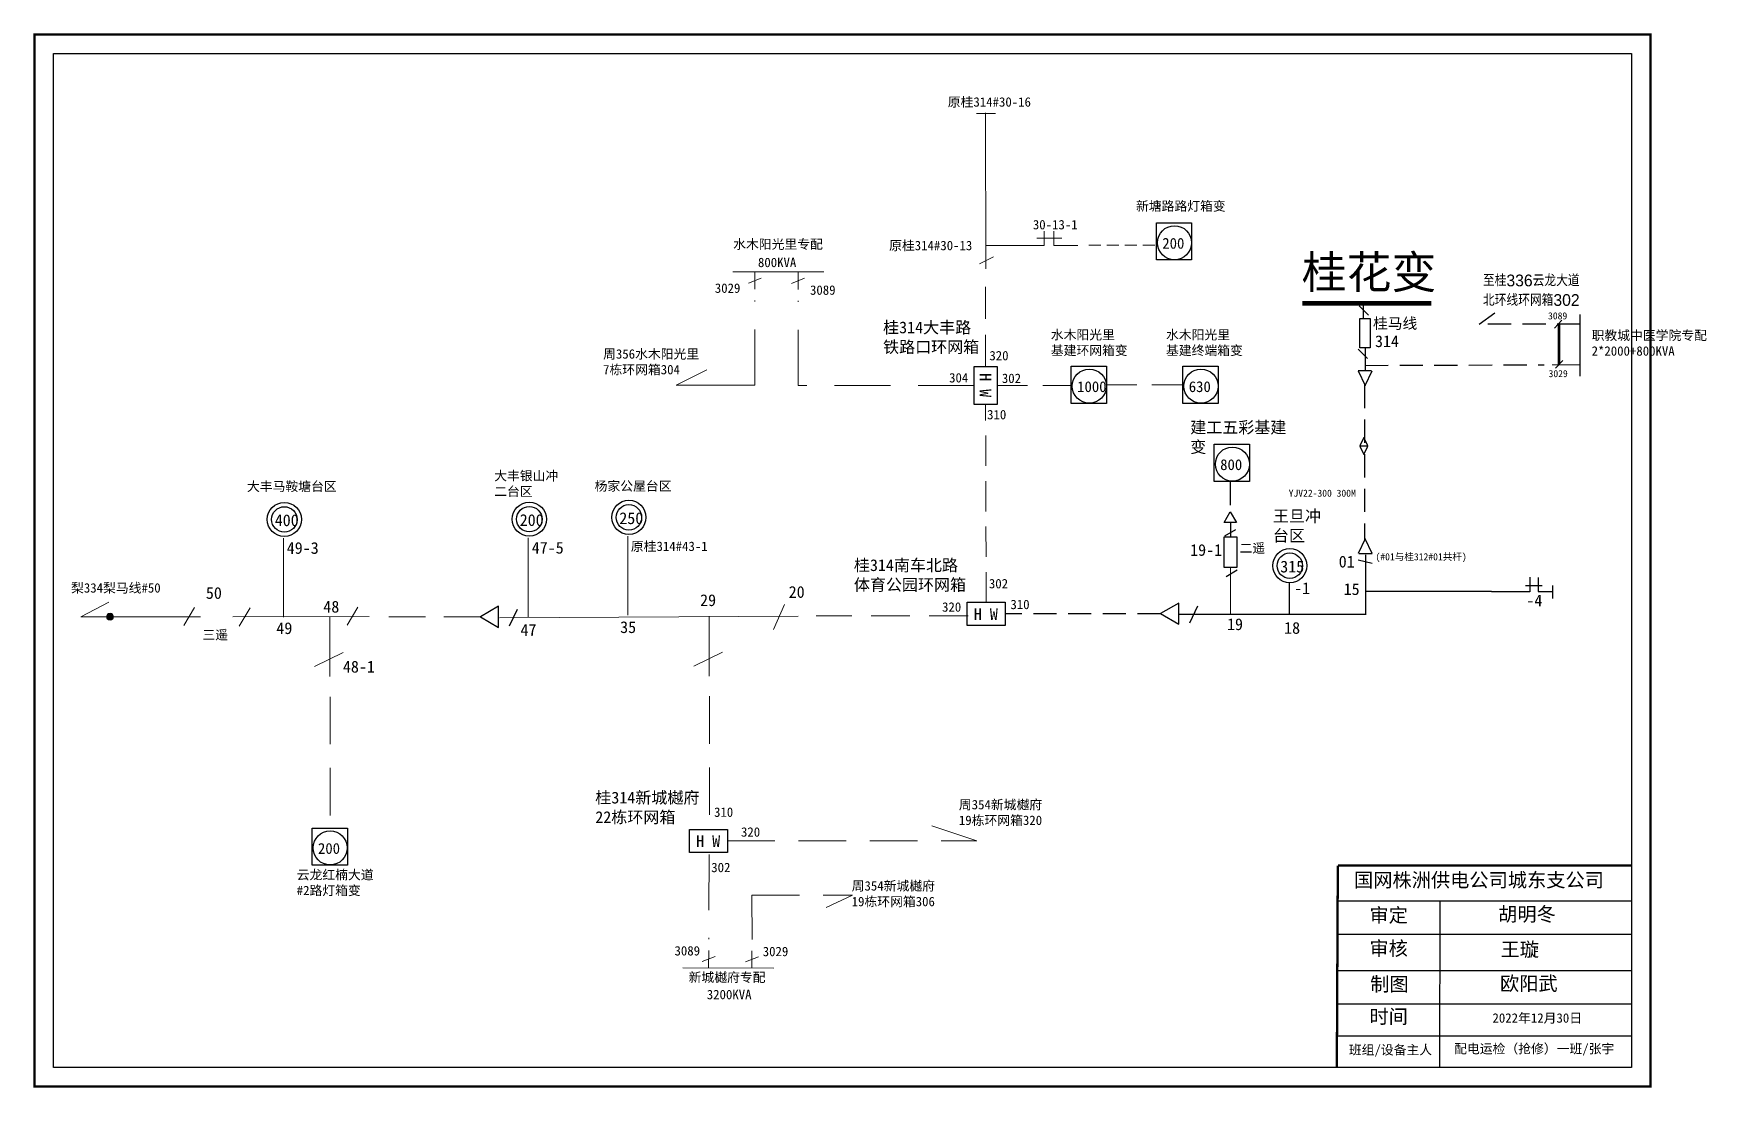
# Model space of a CAD drawing. Extents: x 0 to 356, y 0 to 224.
import ezdxf

# ---------------------------------------------------------------- set-up
doc = ezdxf.new("R2010")
doc.units = 0
doc.header["$LTSCALE"] = 0.774411
doc.linetypes.add('ACAD_ISO02W100', pattern=[15, 12, -3])
doc.linetypes.add('DASHED2', pattern=[9.525, 6.35, -3.175])
doc.layers.get('0').update_dxf_attribs({"linetype": 'CONTINUOUS'})
doc.layers.add('0-RefEdit0', color=7, linetype='CONTINUOUS')
doc.styles.add('hztxt_txtstyle_2.50_0_0', font='', dxfattribs={"height": 2.5, "bigfont": 'hztxt.shx'})
doc.styles.add('SimSun_txtstyle_2.00_0_0', font='', dxfattribs={"height": 2})
doc.styles.add('SimSun_txtstyle_2.30_0_0', font='', dxfattribs={"height": 2.3})
doc.styles.add('SimSun_txtstyle_2.50_0_0', font='', dxfattribs={"height": 2.5})
doc.styles.add('SimSun_txtstyle_200.00_0_0200', font='simsun.ttc', dxfattribs={"height": 200})
doc.styles.add('SimSun_txtstyle_250.00_0_0250', font='simsun.ttc', dxfattribs={"height": 250})
doc.styles.get("Standard").update_dxf_attribs({"font": '', "height": 2.5})
doc.styles.add('字体', font='simkai_0.ttf', dxfattribs={"height": 2.5})
doc.styles.add('宋体_txtstyle_2.00_0_0', font='SIMSUN.TTC', dxfattribs={"height": 2})
doc.styles.add('宋体_txtstyle_3.00_0_0', font='SIMSUN.TTC', dxfattribs={"height": 3})
doc.styles.add('楷体_GB2312_txtstyle_2.50_0_0', font='simkai_0.ttf', dxfattribs={"height": 2.5})
doc.styles.get('hztxt_txtstyle_2.50_0_0').set_extended_font_data('hztxt')
doc.styles.get('SimSun_txtstyle_2.00_0_0').set_extended_font_data('SimSun')
doc.styles.get('SimSun_txtstyle_2.30_0_0').set_extended_font_data('SimSun')
doc.styles.get('SimSun_txtstyle_2.50_0_0').set_extended_font_data('SimSun')
doc.styles.get('Standard').set_extended_font_data('SimSun')

msp = doc.modelspace()

# ---------------------------------------------------------------- hatches: boundary and pattern name
at = {"linetype": 'Continuous', "lineweight": 0, "ltscale": 0.517904, "true_color": 0xffffff}
msp.add_hatch(color=7, dxfattribs=at).paths.add_polyline_path([(15.39, 99.9, -1), (16.9, 99.9, -1)])

# ---------------------------------------------------------------- linework, layer by layer
at = {"color": 7, "linetype": 'Continuous', "lineweight": 0, "ltscale": 1.094237}
for p, q in [((200.55, 207.08), (204.63, 207.08)), ((202.54, 173.96), (202.52, 207.19)), ((215, 178.96), (215, 182.03)), ((217, 178.94), (217, 182.01)), ((202.54, 178.96), (215, 178.96)), ((204.17, 176.56), (201.21, 175.02))]:
    msp.add_line(p, q, dxfattribs=at)
at = {"color": 7, "linetype": 'Continuous', "lineweight": 0, "ltscale": 0.337727}
msp.add_line((213.42, 180.54), (218.72, 180.54), dxfattribs=at)
at = {"color": 7, "linetype": 'Continuous', "lineweight": 0, "ltscale": 0.938131}
msp.add_line((217, 178.94), (222.11, 178.94), dxfattribs=at)
at = {"color": 7, "linetype": 'DASHED2', "lineweight": 0, "ltscale": 0.521184}
msp.add_line((224.46, 179), (238.91, 179), dxfattribs=at)
at = {"color": 7, "linetype": 'Continuous', "lineweight": 0, "ltscale": 1.064128}
for p, q in [((148.69, 173.31), (168.06, 173.31)), ((157.46, 25.07), (138.09, 25.17))]:
    msp.add_line(p, q, dxfattribs=at)
at = {"color": 7, "linetype": 'Continuous', "lineweight": 0, "ltscale": 0.229852}
for p, q in [((154.77, 172.01), (152.01, 170.93)), ((153.41, 169.65), (153.41, 173.3)), ((163.96, 171.96), (161.2, 170.88)), ((162.61, 169.6), (162.61, 173.25)), ((143.57, 28.85), (143.55, 25.21)), ((152.76, 28.76), (152.74, 25.11)), ((142.2, 26.5), (144.97, 27.57)), ((151.39, 26.4), (154.16, 27.47))]:
    msp.add_line(p, q, dxfattribs=at)
at = {"color": 7, "linetype": 'DASHED2', "lineweight": 0, "ltscale": 1.378423}
msp.add_line((202.51, 153.18), (202.51, 171.82), dxfattribs=at)
at = {"color": 7, "linetype": 'DASHED2', "lineweight": 0, "ltscale": 2.41289}
for p, q in [((153.4, 149.2), (153.4, 167.24)), ((162.59, 149.15), (162.59, 167.19)), ((200.04, 149.15), (162.59, 149.15)), ((143.69, 49.3), (143.6, 31.26)), ((152.77, 40.64), (152.79, 31.16))]:
    msp.add_line(p, q, dxfattribs=at)
at = {"linetype": 'Continuous'}
for p, q in [((284.01, 164.1), (282.04, 166.08)), ((283.78, 154.87), (281.8, 156.85)), ((283.27, 157.1), (283.27, 152.45)), ((281.8, 152.28), (283.29, 149.16)), ((284.63, 152.28), (281.8, 152.28)), ((283.29, 149.16), (284.77, 152.28)), ((282.17, 136.25), (283.02, 134.47)), ((283.78, 136.25), (282.17, 136.25)), ((283.05, 138.06), (282.2, 136.28)), ((282.29, 136.28), (283.9, 136.28)), ((283.02, 134.47), (283.86, 136.25)), ((283.9, 136.28), (283.05, 138.06)), ((283.28, 116.5), (281.8, 113.38)), ((284.77, 113.38), (283.28, 116.5)), ((281.8, 112.04), (284.77, 111.3)), ((281.95, 113.38), (284.77, 113.38)), ((283.34, 113.05), (283.34, 100.3)), ((320.13, 105.26), (323.2, 105.26)), ((277.52, 39.4), (339.89, 39.4)), ((299.17, 39.39), (299.12, 3.94)), ((277.52, 32.3), (339.89, 32.3)), ((277.52, 24.55), (339.89, 24.55)), ((277.52, 17.44), (339.89, 17.44)), ((277.47, 10.63), (339.83, 10.63))]:
    msp.add_line(p, q, dxfattribs=at)
at = {"linetype": 'ACAD_ISO02W100'}
msp.add_line((282.93, 163.5), (282.93, 166.59), dxfattribs=at)
at = {"color": 7, "linetype": 'Continuous'}
msp.add_line((307.55, 162.2), (310.89, 164.59), dxfattribs=at)
at = {"color": 7, "linetype": 'Continuous', "lineweight": 0, "ltscale": 0.240676}
msp.add_line((323.12, 153.56), (329.07, 153.56), dxfattribs=at)
at = {"color": 7, "linetype": 'Continuous', "lineweight": 0, "ltscale": 2.534216}
for p, q in [((136.61, 149.2), (143.2, 152.5)), ((153.4, 149.2), (136.61, 149.2))]:
    msp.add_line(p, q, dxfattribs=at)
at = {"color": 7, "linetype": 'DASHED2', "lineweight": 0, "ltscale": 1.31243}
for p, q in [((204.98, 149.15), (220.82, 149.15)), ((228.24, 149.29), (244.31, 149.29)), ((202.64, 102.97), (202.51, 145.12))]:
    msp.add_line(p, q, dxfattribs=at)
at = {"linetype": 'DASHED2'}
for p, q in [((283.15, 149.25), (283.15, 116.21)), ((254.59, 128.6), (254.59, 122.26)), ((239.75, 100.5), (206.67, 100.5))]:
    msp.add_line(p, q, dxfattribs=at)
at = {"color": 0, "linetype": 'Continuous'}
for p, q in [((253.46, 117.1), (255.78, 118.49)), ((254.62, 119.98), (254.62, 116.8)), ((253.71, 108.47), (256.04, 109.86)), ((310.19, 105.28), (318.33, 105.28))]:
    msp.add_line(p, q, dxfattribs=at)
at = {"color": 7, "linetype": 'Continuous', "lineweight": 0, "ltscale": 2.158079}
for p, q in [((53.03, 99.83), (53.03, 116.63)), ((105.17, 99.87), (105.17, 116.67)), ((126.37, 100.26), (126.37, 117.07))]:
    msp.add_line(p, q, dxfattribs=at)
at = {"color": 7, "linetype": 'Continuous', "lineweight": 0, "ltscale": 0.51264}
msp.add_line((254.62, 110.35), (254.62, 100.43), dxfattribs=at)
for p, q in [((267.18, 100.3), (267.18, 107.15)), ((283.44, 105.31), (310.18, 105.31)), ((101.16, 97.94), (102.89, 101.54)), ((243.8, 100.43), (283.37, 100.43)), ((245.97, 98.63), (247.7, 102.24))]:
    msp.add_line(p, q)
at = {"linetype": 'ByBlock'}
for p, q in [((318.42, 105.23), (318.42, 108.35)), ((320.17, 105.28), (320.17, 108.28)), ((317.4, 106.57), (320.99, 106.57))]:
    msp.add_line(p, q, dxfattribs=at)
at = {"color": 7, "linetype": 'Continuous', "lineweight": 0, "ltscale": 1.389036}
for p, q in [((9.92, 99.9), (15.9, 103.01)), ((35.36, 99.9), (9.92, 99.9))]:
    msp.add_line(p, q, dxfattribs=at)
at = {"color": 7, "linetype": 'Continuous', "lineweight": 0, "ltscale": 0.793521}
for p, q in [((34.13, 101.9), (31.83, 98.01)), ((45.94, 101.76), (43.64, 97.87)), ((68.9, 101.96), (66.6, 98.08))]:
    msp.add_line(p, q, dxfattribs=at)
at = {"color": 7, "linetype": 'Continuous', "lineweight": 0, "ltscale": 3.23873}
msp.add_line((71.33, 99.94), (42.29, 99.9), dxfattribs=at)
at = {"color": 7, "linetype": 'Continuous', "lineweight": 0, "ltscale": 1.553043}
for p, q in [((62.94, 99.9), (62.94, 87.16)), ((143.68, 99.99), (143.68, 87.26)), ((159.71, 102.48), (157.38, 97.2)), ((65.74, 92.29), (59.66, 89.28)), ((146.47, 92.38), (140.4, 89.38))]:
    msp.add_line(p, q, dxfattribs=at)
at = {"color": 7, "linetype": 'DASHED2', "lineweight": 0, "ltscale": 1.586252}
msp.add_line((94.96, 99.88), (75.24, 99.88), dxfattribs=at)
at = {"color": 7, "linetype": 'Continuous', "lineweight": 0, "ltscale": 0.931826}
msp.add_line((162.62, 99.99), (99.01, 99.7), dxfattribs=at)
at = {"color": 7, "linetype": 'DASHED2', "lineweight": 0, "ltscale": 1.677287}
msp.add_line((198.77, 100.12), (166.46, 100.12), dxfattribs=at)
at = {"color": 7, "linetype": 'DASHED2', "lineweight": 0, "ltscale": 2.05476}
for p, q in [((62.98, 82.86), (62.98, 54.93)), ((143.71, 82.95), (143.71, 55.03)), ((200.65, 52.15), (190.38, 55.64)), ((147.56, 52.15), (200.65, 52.15)), ((152.77, 40.64), (174.17, 40.64)), ((174.17, 40.64), (168.6, 37.97))]:
    msp.add_line(p, q, dxfattribs=at)
at = {"linetype": 'Continuous', "const_width": 0.5}
msp.add_lwpolyline([(0.09, 223.86), (344.06, 223.86), (344.06, -0.11), (0.09, -0.11)], close=True, dxfattribs=at)
at = {"linetype": 'Continuous'}
for points in [[(4.13, 219.81), (340.02, 219.81), (340.02, 3.94), (4.13, 3.94)], [(284.4, 163.4), (284.4, 157.14), (282.18, 157.14), (282.18, 163.4)]]:
    msp.add_lwpolyline(points, close=True, dxfattribs=at)
at = {"color": 0, "linetype": 'Continuous'}
for points in [[(238.85, 183.77), (246.36, 183.77), (246.36, 175.87), (238.85, 175.87)], [(220.72, 153.24), (228.24, 153.24), (228.24, 145.34), (220.72, 145.34)], [(244.48, 153.24), (252, 153.24), (252, 145.34), (244.48, 145.34)], [(251.17, 136.63), (258.68, 136.63), (258.68, 128.73), (251.17, 128.73)], [(59.13, 54.91), (66.65, 54.91), (66.65, 47.01), (59.13, 47.01)]]:
    msp.add_lwpolyline(points, close=True, dxfattribs=at)
at = {"linetype": 'Continuous'}
for points, const_width in [([(297.36, 166.61), (269.96, 166.61)], 1), ([(277.48, 46.9), (277.27, 3.94)], 0.5), ([(277.52, 46.9), (339.89, 46.9)], 0.5)]:
    msp.add_lwpolyline(points, dxfattribs=dict(at, const_width=const_width))
at = {"color": 7, "linetype": 'Continuous'}
for points in [[(329.07, 151.15), (329.07, 164.27)], [(323.57, 161.38), (325.18, 163.03)], [(324.38, 162.21), (324.38, 153.58)], [(324.77, 153.85), (324.77, 162.17)], [(323.79, 152.8), (325.4, 154.45)]]:
    msp.add_lwpolyline(points, dxfattribs=at)
at = {"color": 7, "linetype": 'DASHED2'}
for points in [[(329.11, 162.2), (307.51, 162.2)], [(283.27, 153.43), (321.37, 153.55)]]:
    msp.add_lwpolyline(points, dxfattribs=at)
at = {"color": 7, "linetype": 'Continuous'}
for points in [[(204.98, 153.18), (204.98, 145.12), (200.04, 145.12), (200.04, 153.18)], [(198.6, 102.97), (206.67, 102.97), (206.67, 98.03), (198.6, 98.03)], [(139.49, 54.62), (147.56, 54.62), (147.56, 49.68), (139.49, 49.68)]]:
    msp.add_lwpolyline(points, close=True, dxfattribs=at)
at = {"color": 0}
for points in [[(254.59, 122.26), (255.92, 119.96), (253.26, 119.96)], [(255.95, 116.9), (255.95, 110.35), (253.29, 110.35), (253.29, 116.9)]]:
    msp.add_lwpolyline(points, close=True, dxfattribs=at)
for points in [[(94.96, 99.88), (98.84, 97.63), (98.85, 102.12)], [(239.77, 100.57), (243.65, 98.32), (243.66, 102.81)]]:
    msp.add_lwpolyline(points, close=True)
at = {"color": 0, "linetype": 'Continuous'}
for centre in [(242.72, 179.54), (224.59, 149.01), (248.35, 149.01), (255.04, 132.4), (63, 50.68)]:
    msp.add_circle(centre, 3.63, dxfattribs=at)
at = {"color": 7, "linetype": 'Continuous'}
for centre, radius in [((126.59, 121.06), 3.63), ((53.24, 120.62), 3.63), ((53.24, 120.62), 2.71), ((105.39, 120.67), 3.63), ((105.38, 120.67), 2.71), ((126.58, 121.06), 2.71), ((267.27, 110.77), 3.63), ((267.26, 110.77), 2.71)]:
    msp.add_circle(centre, radius, dxfattribs=at)
at = {"color": 7, "linetype": 'Continuous', "lineweight": 0, "ltscale": 0.517904}
msp.add_circle((16.14, 99.9), 0.754, dxfattribs=at)
at = {"layer": '0-RefEdit0', "linetype": 'ByBlock', "ltscale": 2}
msp.add_line((323.19, 106.57), (323.19, 103.79), dxfattribs=at)

# ---------------------------------------------------------------- texts
at = {"color": 7, "linetype": 'Continuous', "lineweight": 0, "ltscale": 0.887215, "char_height": 2, "attachment_point": 1}
for s, insert, style in [('原桂314#30-16', (194.46, 210.52), 'SimSun_txtstyle_2.00_0_0'), ('新塘路路灯箱变', (234.52, 188.35), 'SimSun_txtstyle_200.00_0_0200'), ('30-13-1', (212.57, 184.39), 'SimSun_txtstyle_200.00_0_0200'), ('原桂314#30-13', (181.97, 179.95), 'SimSun_txtstyle_2.00_0_0')]:
    msp.add_mtext(s, dxfattribs=dict(at, insert=insert, style=style))
at = {"color": 7, "linetype": 'Continuous', "lineweight": 0, "ltscale": 1.369158, "char_height": 2, "attachment_point": 1}
for s, insert, style in [('水木阳光里专配', (148.78, 180.24), 'SimSun_txtstyle_200.00_0_0200'), ('800KVA', (154.05, 176.35), 'SimSun_txtstyle_200.00_0_0200'), ('3029', (144.87, 170.87), 'SimSun_txtstyle_2.00_0_0'), ('3089', (165.13, 170.46), 'SimSun_txtstyle_200.00_0_0200')]:
    msp.add_mtext(s, dxfattribs=dict(at, insert=insert, style=style))
at = {"color": 7, "attachment_point": 1}
for s, insert, char_height, width, style in [('200', (240.12, 180.57), 2.3, 4.8377, 'SimSun_txtstyle_2.30_0_0'), ('职教城中医学院专配2*2000+800KVA', (331.5, 160.82), 2, 38.39, 'SimSun_txtstyle_2.00_0_0'), ('1000', (222, 150.04), 2.3, 4.8377, 'SimSun_txtstyle_2.30_0_0'), ('630', (245.75, 150.04), 2.3, 4.8377, 'SimSun_txtstyle_2.30_0_0'), ('800', (252.44, 133.43), 2.3, 4.8377, 'SimSun_txtstyle_2.30_0_0'), ('19-1', (246.05, 115.36), 2.5, 5.1775, 'SimSun_txtstyle_2.50_0_0'), ('200', (60.4, 51.71), 2.3, 4.8377, 'SimSun_txtstyle_2.30_0_0')]:
    msp.add_mtext(s, dxfattribs=dict(at, insert=insert, char_height=char_height, width=width, style=style))
at = {"linetype": 'Continuous', "attachment_point": 1}
for s, insert, char_height, width, style in [('桂花变', (269.8, 176.79), 7, 36.1441, '字体'), ('49-3', (53.75, 115.79), 2.5, 5.6554, 'SimSun_txtstyle_2.50_0_0'), ('47-5', (105.9, 115.84), 2.5, 5.6554, 'SimSun_txtstyle_2.50_0_0'), ('50', (36.54, 106.21), 2.5, 5.6554, 'SimSun_txtstyle_2.50_0_0'), ('29', (141.74, 104.67), 2.5, 5.6554, 'SimSun_txtstyle_2.50_0_0'), ('48', (61.54, 103.29), 2.5, 5.6554, 'SimSun_txtstyle_2.50_0_0'), ('49', (51.54, 98.71), 2.5, 5.6554, 'SimSun_txtstyle_2.50_0_0'), ('47', (103.5, 98.33), 2.5, 5.6554, 'SimSun_txtstyle_2.50_0_0'), ('35', (124.72, 98.93), 2.5, 5.6554, 'SimSun_txtstyle_2.50_0_0'), ('19', (253.89, 99.55), 2.5, 5.6554, 'SimSun_txtstyle_2.50_0_0'), ('48-1', (65.71, 90.51), 2.5, 5.6554, 'SimSun_txtstyle_2.50_0_0'), ('国网株洲供电公司城东支公司', (280.93, 45.34), 3, 82.0179, '宋体_txtstyle_3.00_0_0'), ('审定', (284.22, 37.84), 3, 23.4615, '字体'), ('胡明冬', (311.6, 38.07), 3, 23.4615, '宋体_txtstyle_3.00_0_0'), ('审核', (284.22, 30.78), 3, 23.4615, '字体'), ('{\\fSimSun|b0|i0|c134|p2;王璇}', (312.12, 30.56), 3, 33.0539, '字体'), ('制图', (284.38, 23.16), 3, 23.4615, '字体'), ('欧阳武', (312, 23.3), 3, 40.7, '宋体_txtstyle_3.00_0_0'), ('时间', (284.22, 16.27), 3, 23.4615, '字体')]:
    msp.add_mtext(s, dxfattribs=dict(at, insert=insert, char_height=char_height, width=width, style=style))
at = {"color": 2, "linetype": 'Continuous', "lineweight": 0, "ltscale": 1.450308, "true_color": 0xffff00, "insert": (308.37, 172.76), "char_height": 2.5, "attachment_point": 1, "style": 'hztxt_txtstyle_2.50_0_0'}
msp.add_mtext('至桂336云龙大道^M^J北环线环网箱302', dxfattribs=at)
at = {"linetype": 'Continuous', "attachment_point": 1}
for s, insert, char_height, width in [('桂马线', (284.98, 163.52), 2.3, 10.143), ('314', (285.39, 159.82), 2.5, 5.6554), ('YJV22-300 300M', (267.02, 126.96), 1.5, 21.8621), ('01', (277.67, 112.88), 2.5, 8.2535), ('(#01与桂312#01共杆)', (285.51, 113.42), 1.5, 21.8621), ('-1', (268.18, 107.23), 2.5, 8.2535), ('15', (278.72, 107.03), 2.5, 5.6554), ('-4', (317.62, 104.61), 2.5, 5.6554), ('18', (266.05, 98.77), 2.5, 5.6554)]:
    msp.add_mtext(s, dxfattribs=dict(at, insert=insert, char_height=char_height, width=width))
at = {"color": 0, "char_height": 1.5, "width": 17.1812, "attachment_point": 1, "style": '字体'}
for s, insert in [('3089', (322.23, 164.72)), ('3029', (322.34, 152.42))]:
    msp.add_mtext(s, dxfattribs=dict(at, insert=insert))
at = {"color": 7, "linetype": 'Continuous', "lineweight": 0, "ltscale": 1.086882, "insert": (180.69, 162.76), "char_height": 2.5, "attachment_point": 1, "style": 'SimSun_txtstyle_2.50_0_0'}
msp.add_mtext('桂314大丰路^M^J铁路口环网箱', dxfattribs=at)
at = {"color": 7, "linetype": 'Continuous', "lineweight": 0, "ltscale": 1.207046, "char_height": 2, "attachment_point": 1}
for s, insert, style in [('水木阳光里^M^J基建环网箱变', (216.39, 160.94), 'SimSun_txtstyle_200.00_0_0200'), ('水木阳光里^M^J基建终端箱变', (240.9, 160.94), 'SimSun_txtstyle_2.00_0_0')]:
    msp.add_mtext(s, dxfattribs=dict(at, insert=insert, style=style))
at = {"color": 2, "linetype": 'Continuous', "lineweight": 0, "ltscale": 1.369158, "true_color": 0xffff00, "insert": (121.09, 156.86), "char_height": 2, "attachment_point": 1, "style": 'SimSun_txtstyle_200.00_0_0200'}
msp.add_mtext('周356水木阳光里^M^J7栋环网箱304', dxfattribs=at)
at = {"color": 7, "linetype": 'Continuous', "lineweight": 0, "ltscale": 0.485843, "char_height": 2, "attachment_point": 1}
for s, insert, style in [('320', (203.31, 156.5), 'SimSun_txtstyle_2.00_0_0'), ('304', (194.74, 151.79), 'SimSun_txtstyle_2.00_0_0'), ('302', (205.97, 151.67), 'SimSun_txtstyle_2.00_0_0'), ('310', (202.83, 143.94), 'SimSun_txtstyle_200.00_0_0200'), ('302', (203.21, 107.95), 'SimSun_txtstyle_2.00_0_0'), ('310', (207.79, 103.52), 'SimSun_txtstyle_200.00_0_0200'), ('320', (193.24, 102.97), 'SimSun_txtstyle_2.00_0_0'), ('310', (144.7, 59.29), 'SimSun_txtstyle_200.00_0_0200'), ('320', (150.44, 55.06), 'SimSun_txtstyle_2.00_0_0'), ('302', (144.11, 47.51), 'SimSun_txtstyle_2.00_0_0'), ('3089', (136.29, 29.77), 'SimSun_txtstyle_2.00_0_0'), ('3029', (155.07, 29.62), 'SimSun_txtstyle_2.00_0_0')]:
    msp.add_mtext(s, dxfattribs=dict(at, insert=insert, style=style))
at = {"color": 7, "linetype": 'Continuous', "insert": (203.75, 151.76), "char_height": 2.5, "width": 5.3346, "attachment_point": 1, "rotation": 270, "style": 'SimSun_txtstyle_2.50_0_0'}
msp.add_mtext('H W', dxfattribs=at)
at = {"insert": (246.07, 141.47), "char_height": 2.5, "width": 21.7802, "attachment_point": 1, "style": '楷体_GB2312_txtstyle_2.50_0_0'}
msp.add_mtext('{\\fSimSun|b0|i0|c134|p2;建工五彩基建变}', dxfattribs=at)
at = {"color": 7, "linetype": 'Continuous', "lineweight": 0, "ltscale": 1.020983, "char_height": 2, "attachment_point": 1, "style": 'SimSun_txtstyle_200.00_0_0200'}
for s, insert in [('大丰马鞍塘台区', (45.29, 128.65)), ('云龙红楠大道^M^J#2路灯箱变', (55.88, 45.95))]:
    msp.add_mtext(s, dxfattribs=dict(at, insert=insert))
at = {"color": 7, "linetype": 'Continuous', "lineweight": 0, "ltscale": 1.198933, "char_height": 2, "attachment_point": 1}
for s, insert, style in [('大丰银山冲^M^J二台区', (97.91, 130.91), 'SimSun_txtstyle_2.00_0_0'), ('杨家公屋台区', (119.28, 128.73), 'SimSun_txtstyle_200.00_0_0200'), ('原桂314#43-1', (127, 115.9), 'SimSun_txtstyle_200.00_0_0200')]:
    msp.add_mtext(s, dxfattribs=dict(at, insert=insert, style=style))
at = {"color": 7, "linetype": 'Continuous', "char_height": 2.5, "attachment_point": 1}
for s, insert, width, style in [('400', (51.2, 121.69), 4.2771, 'SimSun_txtstyle_2.50_0_0'), ('200', (103.34, 121.73), 4.2771, 'SimSun_txtstyle_2.50_0_0'), ('250', (124.54, 122.13), 4.2771, 'SimSun_txtstyle_2.50_0_0'), ('{\\fSimSun|b0|i0|c134|p2;王旦冲台区}', (263.67, 122.59), 13.0283, '字体'), ('H W', (200.01, 101.72), 5.3346, 'SimSun_txtstyle_2.50_0_0'), ('H W', (140.91, 53.37), 5.3346, 'SimSun_txtstyle_2.50_0_0')]:
    msp.add_mtext(s, dxfattribs=dict(at, insert=insert, width=width, style=style))
at = {"color": 2, "linetype": 'Continuous', "lineweight": 0, "ltscale": 1.49877, "true_color": 0xffff00, "insert": (256.56, 115.52), "char_height": 2, "attachment_point": 1, "style": 'SimSun_txtstyle_200.00_0_0200'}
msp.add_mtext('二遥', dxfattribs=at)
at = {"color": 7, "linetype": 'Continuous', "lineweight": 0, "ltscale": 2.534216, "insert": (174.48, 112.13), "char_height": 2.5, "attachment_point": 1, "style": 'SimSun_txtstyle_2.50_0_0'}
msp.add_mtext('桂314南车北路^M^J体育公园环网箱', dxfattribs=at)
at = {"color": 7, "linetype": 'Continuous', "insert": (265.22, 111.83), "char_height": 2.5, "width": 4.2771, "attachment_point": 1}
msp.add_mtext('315', dxfattribs=at)
at = {"color": 1, "linetype": 'Continuous', "lineweight": 0, "ltscale": 1.45888, "true_color": 0xff0000, "insert": (7.84, 107.04), "char_height": 2, "attachment_point": 1, "style": 'SimSun_txtstyle_200.00_0_0200'}
msp.add_mtext('梨334梨马线#50', dxfattribs=at)
at = {"color": 7, "linetype": 'DASHED2', "lineweight": 0, "ltscale": 2.05476, "insert": (160.59, 106.42), "char_height": 2.5, "attachment_point": 1, "style": 'SimSun_txtstyle_2.50_0_0'}
msp.add_mtext('20', dxfattribs=at)
at = {"color": 2, "linetype": 'Continuous', "lineweight": 0, "ltscale": 1.389036, "true_color": 0xffff00, "insert": (35.79, 97.05), "char_height": 2, "attachment_point": 1, "style": 'SimSun_txtstyle_200.00_0_0200'}
msp.add_mtext('三遥', dxfattribs=at)
at = {"color": 7, "linetype": 'DASHED2', "lineweight": 0, "ltscale": 0.776908, "attachment_point": 1}
for s, insert, char_height, style in [('桂314新城樾府^M^J22栋环网箱', (119.43, 62.64), 2.5, 'SimSun_txtstyle_250.00_0_0250'), ('新城樾府专配', (139.29, 24.13), 2, 'SimSun_txtstyle_200.00_0_0200'), ('3200KVA', (143.16, 20.45), 2, 'SimSun_txtstyle_200.00_0_0200')]:
    msp.add_mtext(s, dxfattribs=dict(at, insert=insert, char_height=char_height, style=style))
at = {"color": 1, "linetype": 'DASHED2', "lineweight": 0, "ltscale": 0.776908, "true_color": 0xff0000, "insert": (196.82, 60.89), "char_height": 2, "attachment_point": 1, "style": 'SimSun_txtstyle_2.00_0_0'}
msp.add_mtext('周354新城樾府^M^J19栋环网箱320', dxfattribs=at)
at = {"color": 2, "linetype": 'DASHED2', "lineweight": 0, "ltscale": 0.776908, "true_color": 0xffff00, "insert": (174, 43.59), "char_height": 2, "attachment_point": 1, "style": 'SimSun_txtstyle_2.00_0_0'}
msp.add_mtext('周354新城樾府^M^J19栋环网箱306', dxfattribs=at)
at = {"color": 7, "linetype": 'Continuous', "lineweight": 0, "ltscale": 0.789198, "insert": (310.4, 15.45), "char_height": 2, "attachment_point": 1, "style": '宋体_txtstyle_2.00_0_0'}
msp.add_mtext('2022年12月30日', dxfattribs=at)
at = {"color": 7, "linetype": 'Continuous', "lineweight": 0, "ltscale": 0.537115, "char_height": 2, "attachment_point": 1, "style": '宋体_txtstyle_2.00_0_0'}
for s, insert in [('班组/设备主人', (279.82, 8.67)), ('配电运检（抢修）一班/张宇', (302.24, 8.92))]:
    msp.add_mtext(s, dxfattribs=dict(at, insert=insert))

doc.saveas('drawing.dxf')
